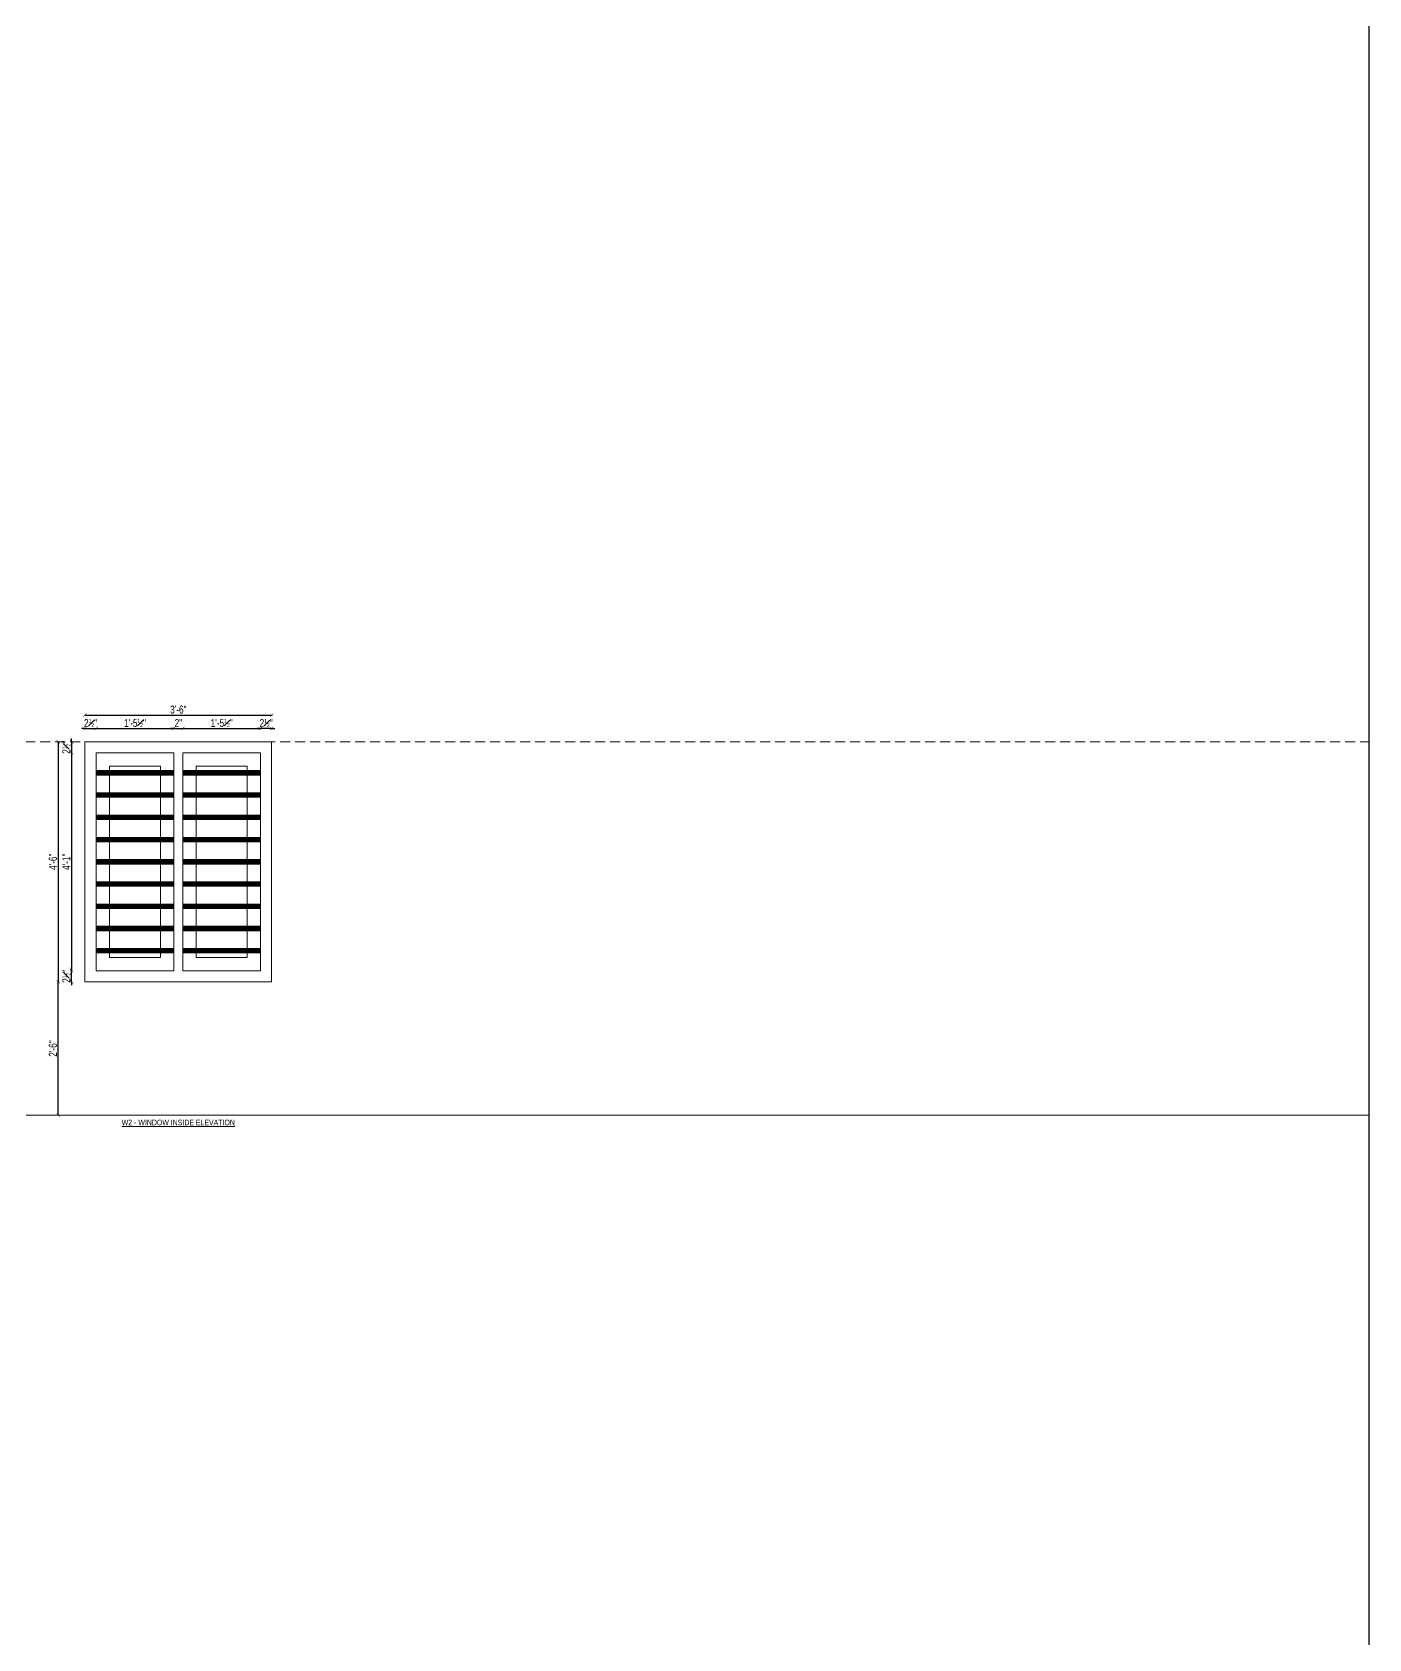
# Model space of a CAD drawing. Header units: inches. Extents: x 3365147 to 3374664, y 1380917 to 1384908.
# Drawn here: x 3373234.3 to 3373535, y 1381302.7 to 1381664 of the extents above; entities that cross this region are included whole.
import ezdxf

# ---------------------------------------------------------------- set-up
doc = ezdxf.new("R2010")
doc.units = ezdxf.units.IN
doc.header["$LTSCALE"] = 18
doc.header["$MEASUREMENT"] = 0
doc.header["$PDSIZE"] = -1
doc.linetypes.add('CONTINOUS', pattern=[0])
doc.linetypes.add('HIDDEN2', pattern=[0.1875, 0.125, -0.0625])
for name, color, linetype, lineweight in [('DIM-03_BC', 1, 'Continuous', 9), ('FLOOR FINISHED LEVEL_BC', 1, 'Continuous', 20), ('GRILL-00_BC', 150, 'CONTINOUS', 18), ('GRILL-HATCH_BC', 252, 'CONTINOUS', 5), ('LINTEL-00_BC', 41, 'HIDDEN2', 13), ('TITLE TEXT-01_BC', 1, 'Continuous', 20), ('WALL-00_BC', 7, 'Continuous', 30), ('WINDOWS-00_BC', 30, 'Continuous', 18), ('WINDOWS-SHUTTER_BC', 40, 'Continuous', 9)]:
    doc.layers.add(name, color=color, linetype=linetype, lineweight=lineweight)
doc.styles.add('BC-TEXT_GENERAL', font='swisscl.ttf')
doc.styles.add('BC_ROOM _DIM', font='swisscl.ttf')
doc.dimstyles.new('BC-RD2', dxfattribs={"dimscale": 0.8, "dimtxt": 6, "dimasz": 2.5, "dimexe": 4.5, "dimexo": 0, "dimgap": 1, "dimtad": 1, "dimdec": 4, "dimzin": 3, "dimdsep": 46, "dimlunit": 4, "dimtxsty": 'BC_ROOM _DIM', "dimblk": 'ARCHTICK', "dimcen": 0.0625, "dimdle": 0.25, "dimse1": 1, "dimse2": 1, "dimclrd": 8, "dimclre": 4, "dimclrt": 256, "dimadec": 0, "dimazin": 0, "dimtfac": 0.5, "dimtdec": 4, "dimtix": 1, "dimtofl": 0, "dimtmove": 2, "dimatfit": 2, "dimfxl": 0, "dimfrac": 1, "dimtolj": 1, "dimtzin": 1, "dimarcsym": 0})
pattern_1 = [(315, (526.81642, 224.15107), (0.0883883476483, 0.0883883476483), [])]
pattern_2 = [(315, (526.81642, 229.15107), (0.0883883476483, 0.0883883476483), [])]
pattern_3 = [(315, (526.81642, 234.15107), (0.0883883476483, 0.0883883476483), [])]
pattern_4 = [(315, (526.81642, 239.15107), (0.0883883476483, 0.0883883476483), [])]
pattern_5 = [(315, (526.81642, 244.15107), (0.0883883476483, 0.0883883476483), [])]
pattern_6 = [(315, (526.81642, 249.15107), (0.0883883476483, 0.0883883476483), [])]
pattern_7 = [(315, (526.81642, 254.15107), (0.0883883476483, 0.0883883476483), [])]
pattern_8 = [(315, (526.81642, 259.15107), (0.0883883476483, 0.0883883476483), [])]
pattern_9 = [(315, (526.81642, 264.15107), (0.0883883476483, 0.0883883476483), [])]

# ---------------------------------------------------------------- blocks, each defined once
blk = doc.blocks.new('ARCHTICK')
at = {"color": 0, "const_width": 0.15}
blk.add_lwpolyline([(-0.5, -0.5), (0.5, 0.5)], dxfattribs=at)
blk = doc.blocks.new('*D1619')
at = {"layer": 'Defpoints', "color": 0, "transparency": 16777216}
for p in [(3373248.66, 1381507.46), (3373246.16, 1381504.46), (3373248.66, 1381501.96)]:
    blk.add_point(p, dxfattribs=at)
at = {"layer": 'DIM-03_BC', "color": 254, "lineweight": -2, "transparency": 16777216}
for p, q in [((3373246.16, 1381507.46), (3373245.41, 1381507.46)), ((3373246.16, 1381507.46), (3373248.66, 1381507.46)), ((3373248.66, 1381507.46), (3373249.41, 1381507.46))]:
    blk.add_line(p, q, dxfattribs=at)
at = {"layer": 'DIM-03_BC', "color": 254, "lineweight": -2, "transparency": 16777216, "xscale": 0.75, "yscale": 0.75, "zscale": 0.75}
blk.add_blockref('ARCHTICK', (3373246.16, 1381507.46), dxfattribs=at)
at = {"layer": 'DIM-03_BC', "color": 254, "lineweight": -2, "transparency": 16777216, "xscale": 0.75, "yscale": 0.75, "zscale": 0.75, "rotation": 180}
blk.add_blockref('ARCHTICK', (3373248.66, 1381507.46), dxfattribs=at)
at = {"layer": 'DIM-03_BC', "transparency": 16777216, "insert": (3373247.41, 1381508.66), "char_height": 1.8, "attachment_point": 5, "style": 'BC_ROOM _DIM'}
blk.add_mtext('\\A1;2{\\H0.5x;\\S1#2;}"', dxfattribs=at)
blk = doc.blocks.new('_ArchTick')
at = {"color": 0, "linetype": 'ByBlock', "const_width": 0.15}
blk.add_lwpolyline([(-0.5, -0.5), (0.5, 0.5)], dxfattribs=at)
blk = doc.blocks.new('*D1620')
at = {"layer": 'Defpoints', "color": 0, "transparency": 16777216}
for p in [(3373266.16, 1381507.46), (3373248.66, 1381501.96), (3373266.16, 1381501.96)]:
    blk.add_point(p, dxfattribs=at)
at = {"layer": 'DIM-03_BC', "color": 254, "lineweight": -2, "transparency": 16777216}
blk.add_line((3373248.59, 1381507.46), (3373266.24, 1381507.46), dxfattribs=at)
at = {"layer": 'DIM-03_BC', "color": 254, "lineweight": -2, "transparency": 16777216, "xscale": 0.75, "yscale": 0.75, "zscale": 0.75, "rotation": 180}
blk.add_blockref('ARCHTICK', (3373248.66, 1381507.46), dxfattribs=at)
at = {"layer": 'DIM-03_BC', "color": 254, "lineweight": -2, "transparency": 16777216, "xscale": 0.75, "yscale": 0.75, "zscale": 0.75}
blk.add_blockref('ARCHTICK', (3373266.16, 1381507.46), dxfattribs=at)
at = {"layer": 'DIM-03_BC', "transparency": 16777216, "insert": (3373257.41, 1381508.67), "char_height": 1.8, "attachment_point": 5, "style": 'BC_ROOM _DIM'}
blk.add_mtext('\\A1;1\'-5{\\H0.5x;\\S1#2;}"', dxfattribs=at)
blk = doc.blocks.new('*D1621')
at = {"layer": 'Defpoints', "color": 0, "transparency": 16777216}
for p in [(3373288.16, 1381510.46), (3373246.16, 1381504.46), (3373288.16, 1381504.46)]:
    blk.add_point(p, dxfattribs=at)
at = {"layer": 'DIM-03_BC', "color": 254, "lineweight": -2, "transparency": 16777216}
blk.add_line((3373246.09, 1381510.46), (3373288.24, 1381510.46), dxfattribs=at)
at = {"layer": 'DIM-03_BC', "color": 254, "lineweight": -2, "transparency": 16777216, "xscale": 0.75, "yscale": 0.75, "zscale": 0.75, "rotation": 180}
blk.add_blockref('ARCHTICK', (3373246.16, 1381510.46), dxfattribs=at)
at = {"layer": 'DIM-03_BC', "color": 254, "lineweight": -2, "transparency": 16777216, "xscale": 0.75, "yscale": 0.75, "zscale": 0.75}
blk.add_blockref('ARCHTICK', (3373288.16, 1381510.46), dxfattribs=at)
at = {"layer": 'DIM-03_BC', "transparency": 16777216, "insert": (3373267.16, 1381511.68), "char_height": 1.8, "attachment_point": 5, "style": 'BC_ROOM _DIM'}
blk.add_mtext('\\A1;3\'-6"', dxfattribs=at)
blk = doc.blocks.new('*D1622')
at = {"layer": 'Defpoints', "color": 0, "transparency": 16777216}
for p in [(3373246.16, 1381504.46), (3373243.16, 1381501.96), (3373248.66, 1381501.96)]:
    blk.add_point(p, dxfattribs=at)
at = {"layer": 'DIM-03_BC', "color": 254, "lineweight": -2, "transparency": 16777216}
for p, q in [((3373243.16, 1381504.46), (3373243.16, 1381505.21)), ((3373243.16, 1381504.46), (3373243.16, 1381501.96)), ((3373243.16, 1381501.96), (3373243.16, 1381501.21))]:
    blk.add_line(p, q, dxfattribs=at)
at = {"layer": 'DIM-03_BC', "color": 254, "lineweight": -2, "transparency": 16777216, "xscale": 0.75, "yscale": 0.75, "zscale": 0.75}
for p, rotation in [((3373243.16, 1381504.46), 270), ((3373243.16, 1381501.96), 90)]:
    blk.add_blockref('ARCHTICK', p, dxfattribs=dict(at, rotation=rotation))
at = {"layer": 'DIM-03_BC', "transparency": 16777216, "insert": (3373241.96, 1381503.21), "char_height": 1.8, "attachment_point": 5, "rotation": 90, "style": 'BC_ROOM _DIM'}
blk.add_mtext('\\A1;2{\\H0.5x;\\S1#2;}"', dxfattribs=at)
blk = doc.blocks.new('*D1623')
at = {"layer": 'Defpoints', "color": 0, "transparency": 16777216}
for p in [(3373248.66, 1381501.96), (3373243.16, 1381452.96), (3373248.66, 1381452.96)]:
    blk.add_point(p, dxfattribs=at)
at = {"layer": 'DIM-03_BC', "color": 254, "lineweight": -2, "transparency": 16777216}
blk.add_line((3373243.16, 1381502.03), (3373243.16, 1381452.88), dxfattribs=at)
at = {"layer": 'DIM-03_BC', "color": 254, "lineweight": -2, "transparency": 16777216, "xscale": 0.75, "yscale": 0.75, "zscale": 0.75}
for p, rotation in [((3373243.16, 1381501.96), 90), ((3373243.16, 1381452.96), 270)]:
    blk.add_blockref('ARCHTICK', p, dxfattribs=dict(at, rotation=rotation))
at = {"layer": 'DIM-03_BC', "transparency": 16777216, "insert": (3373241.96, 1381477.46), "char_height": 1.8, "attachment_point": 5, "rotation": 90, "style": 'BC_ROOM _DIM'}
blk.add_mtext('\\A1;4\'-1"', dxfattribs=at)
blk = doc.blocks.new('*D1624')
at = {"layer": 'Defpoints', "color": 0, "transparency": 16777216}
for p in [(3373246.16, 1381504.46), (3373240.16, 1381450.46), (3373246.16, 1381450.46)]:
    blk.add_point(p, dxfattribs=at)
at = {"layer": 'DIM-03_BC', "color": 254, "lineweight": -2, "transparency": 16777216}
blk.add_line((3373240.16, 1381504.53), (3373240.16, 1381450.38), dxfattribs=at)
at = {"layer": 'DIM-03_BC', "color": 254, "lineweight": -2, "transparency": 16777216, "xscale": 0.75, "yscale": 0.75, "zscale": 0.75}
for p, rotation in [((3373240.16, 1381504.46), 90), ((3373240.16, 1381450.46), 270)]:
    blk.add_blockref('ARCHTICK', p, dxfattribs=dict(at, rotation=rotation))
at = {"layer": 'DIM-03_BC', "transparency": 16777216, "insert": (3373238.94, 1381477.46), "char_height": 1.8, "attachment_point": 5, "rotation": 90, "style": 'BC_ROOM _DIM'}
blk.add_mtext('\\A1;4\'-6"', dxfattribs=at)
blk = doc.blocks.new('*D1625')
at = {"layer": 'Defpoints', "color": 0, "transparency": 16777216}
for p in [(3373243.16, 1381452.96), (3373248.66, 1381452.96), (3373246.16, 1381450.46)]:
    blk.add_point(p, dxfattribs=at)
at = {"layer": 'DIM-03_BC', "color": 254, "lineweight": -2, "transparency": 16777216}
for p, q in [((3373243.16, 1381452.96), (3373243.16, 1381453.71)), ((3373243.16, 1381450.46), (3373243.16, 1381452.96)), ((3373243.16, 1381450.46), (3373243.16, 1381449.71))]:
    blk.add_line(p, q, dxfattribs=at)
at = {"layer": 'DIM-03_BC', "color": 254, "lineweight": -2, "transparency": 16777216, "xscale": 0.75, "yscale": 0.75, "zscale": 0.75}
for p, rotation in [((3373243.16, 1381452.96), 270), ((3373243.16, 1381450.46), 90)]:
    blk.add_blockref('ARCHTICK', p, dxfattribs=dict(at, rotation=rotation))
at = {"layer": 'DIM-03_BC', "transparency": 16777216, "insert": (3373241.96, 1381451.71), "char_height": 1.8, "attachment_point": 5, "rotation": 90, "style": 'BC_ROOM _DIM'}
blk.add_mtext('\\A1;2{\\H0.5x;\\S1#2;}"', dxfattribs=at)
blk = doc.blocks.new('*D1626')
at = {"layer": 'Defpoints', "color": 0, "transparency": 16777216}
for p in [(3373240.16, 1381450.46), (3373246.16, 1381450.46), (3373246.16, 1381420.46)]:
    blk.add_point(p, dxfattribs=at)
at = {"layer": 'DIM-03_BC', "color": 254, "lineweight": -2, "transparency": 16777216}
blk.add_line((3373240.16, 1381420.38), (3373240.16, 1381450.53), dxfattribs=at)
at = {"layer": 'DIM-03_BC', "color": 254, "lineweight": -2, "transparency": 16777216, "xscale": 0.75, "yscale": 0.75, "zscale": 0.75}
for p, rotation in [((3373240.16, 1381450.46), 90), ((3373240.16, 1381420.46), 270)]:
    blk.add_blockref('ARCHTICK', p, dxfattribs=dict(at, rotation=rotation))
at = {"layer": 'DIM-03_BC', "transparency": 16777216, "insert": (3373238.94, 1381435.46), "char_height": 1.8, "attachment_point": 5, "rotation": 90, "style": 'BC_ROOM _DIM'}
blk.add_mtext('\\A1;2\'-6"', dxfattribs=at)
blk = doc.blocks.new('*D1627')
at = {"layer": 'Defpoints', "color": 0, "transparency": 16777216}
for p in [(3373285.66, 1381507.46), (3373288.16, 1381504.46), (3373285.66, 1381501.96)]:
    blk.add_point(p, dxfattribs=at)
at = {"layer": 'DIM-03_BC', "color": 254, "lineweight": -2, "transparency": 16777216}
for p, q in [((3373285.66, 1381507.46), (3373284.91, 1381507.46)), ((3373288.16, 1381507.46), (3373285.66, 1381507.46)), ((3373288.16, 1381507.46), (3373288.91, 1381507.46))]:
    blk.add_line(p, q, dxfattribs=at)
at = {"layer": 'DIM-03_BC', "color": 254, "lineweight": -2, "transparency": 16777216, "xscale": 0.75, "yscale": 0.75, "zscale": 0.75}
blk.add_blockref('ARCHTICK', (3373285.66, 1381507.46), dxfattribs=at)
at = {"layer": 'DIM-03_BC', "color": 254, "lineweight": -2, "transparency": 16777216, "xscale": 0.75, "yscale": 0.75, "zscale": 0.75, "rotation": 180}
blk.add_blockref('ARCHTICK', (3373288.16, 1381507.46), dxfattribs=at)
at = {"layer": 'DIM-03_BC', "transparency": 16777216, "insert": (3373286.91, 1381508.66), "char_height": 1.8, "attachment_point": 5, "style": 'BC_ROOM _DIM'}
blk.add_mtext('\\A1;2{\\H0.5x;\\S1#2;}"', dxfattribs=at)
blk = doc.blocks.new('*D1628')
at = {"layer": 'Defpoints', "color": 0, "transparency": 16777216}
for p in [(3373268.16, 1381507.46), (3373266.16, 1381501.96), (3373268.16, 1381501.96)]:
    blk.add_point(p, dxfattribs=at)
at = {"layer": 'DIM-03_BC', "color": 254, "lineweight": -2, "transparency": 16777216}
for p, q in [((3373266.16, 1381507.46), (3373265.41, 1381507.46)), ((3373266.16, 1381507.46), (3373268.16, 1381507.46)), ((3373268.16, 1381507.46), (3373268.91, 1381507.46))]:
    blk.add_line(p, q, dxfattribs=at)
at = {"layer": 'DIM-03_BC', "color": 254, "lineweight": -2, "transparency": 16777216, "xscale": 0.75, "yscale": 0.75, "zscale": 0.75}
blk.add_blockref('ARCHTICK', (3373266.16, 1381507.46), dxfattribs=at)
at = {"layer": 'DIM-03_BC', "color": 254, "lineweight": -2, "transparency": 16777216, "xscale": 0.75, "yscale": 0.75, "zscale": 0.75, "rotation": 180}
blk.add_blockref('ARCHTICK', (3373268.16, 1381507.46), dxfattribs=at)
at = {"layer": 'DIM-03_BC', "transparency": 16777216, "insert": (3373267.16, 1381508.66), "char_height": 1.8, "attachment_point": 5, "style": 'BC_ROOM _DIM'}
blk.add_mtext('\\A1;2"', dxfattribs=at)
blk = doc.blocks.new('*D1675')
at = {"layer": 'Defpoints', "color": 0, "transparency": 16777216}
for p in [(3373285.66, 1381507.46), (3373268.16, 1381501.96), (3373285.66, 1381501.96)]:
    blk.add_point(p, dxfattribs=at)
at = {"layer": 'DIM-03_BC', "color": 254, "lineweight": -2, "transparency": 16777216}
blk.add_line((3373268.09, 1381507.46), (3373285.74, 1381507.46), dxfattribs=at)
at = {"layer": 'DIM-03_BC', "color": 254, "lineweight": -2, "transparency": 16777216, "xscale": 0.75, "yscale": 0.75, "zscale": 0.75, "rotation": 180}
blk.add_blockref('ARCHTICK', (3373268.16, 1381507.46), dxfattribs=at)
at = {"layer": 'DIM-03_BC', "color": 254, "lineweight": -2, "transparency": 16777216, "xscale": 0.75, "yscale": 0.75, "zscale": 0.75}
blk.add_blockref('ARCHTICK', (3373285.66, 1381507.46), dxfattribs=at)
at = {"layer": 'DIM-03_BC', "transparency": 16777216, "insert": (3373276.91, 1381508.67), "char_height": 1.8, "attachment_point": 5, "style": 'BC_ROOM _DIM'}
blk.add_mtext('\\A1;1\'-5{\\H0.5x;\\S1#2;}"', dxfattribs=at)

msp = doc.modelspace()

# ---------------------------------------------------------------- hatches: boundary and pattern name
at = {"layer": 'GRILL-HATCH_BC', "transparency": 33554687}
h = msp.add_hatch(dxfattribs=at)
h.set_pattern_fill('ANSI31', color=256, angle=-90)
h.set_pattern_definition(pattern_9)
h.paths.add_polyline_path([(3373248.66059, 1381497.9553), (3373248.66059, 1381496.9553), (3373266.16059, 1381496.9553), (3373266.16059, 1381497.9553)])
h = msp.add_hatch(dxfattribs=at)
h.set_pattern_fill('ANSI31', color=256, angle=-90)
h.set_pattern_definition(pattern_9)
h.paths.add_polyline_path([(3373285.66059, 1381497.9553), (3373285.66059, 1381496.9553), (3373268.16059, 1381496.9553), (3373268.16059, 1381497.9553)])
h = msp.add_hatch(dxfattribs=at)
h.set_pattern_fill('ANSI31', color=256, angle=-90)
h.set_pattern_definition(pattern_8)
h.paths.add_polyline_path([(3373248.66059, 1381492.9553), (3373248.66059, 1381491.9553), (3373266.16059, 1381491.9553), (3373266.16059, 1381492.9553)])
h = msp.add_hatch(dxfattribs=at)
h.set_pattern_fill('ANSI31', color=256, angle=-90)
h.set_pattern_definition(pattern_8)
h.paths.add_polyline_path([(3373285.66059, 1381492.9553), (3373285.66059, 1381491.9553), (3373268.16059, 1381491.9553), (3373268.16059, 1381492.9553)])
h = msp.add_hatch(dxfattribs=at)
h.set_pattern_fill('ANSI31', color=256, angle=-90)
h.set_pattern_definition(pattern_7)
h.paths.add_polyline_path([(3373248.66059, 1381487.9553), (3373248.66059, 1381486.9553), (3373266.16059, 1381486.9553), (3373266.16059, 1381487.9553)])
h = msp.add_hatch(dxfattribs=at)
h.set_pattern_fill('ANSI31', color=256, angle=-90)
h.set_pattern_definition(pattern_7)
h.paths.add_polyline_path([(3373285.66059, 1381487.9553), (3373285.66059, 1381486.9553), (3373268.16059, 1381486.9553), (3373268.16059, 1381487.9553)])
h = msp.add_hatch(dxfattribs=at)
h.set_pattern_fill('ANSI31', color=256, angle=-90)
h.set_pattern_definition(pattern_6)
h.paths.add_polyline_path([(3373248.66059, 1381482.9553), (3373248.66059, 1381481.9553), (3373266.16059, 1381481.9553), (3373266.16059, 1381482.9553)])
h = msp.add_hatch(dxfattribs=at)
h.set_pattern_fill('ANSI31', color=256, angle=-90)
h.set_pattern_definition(pattern_6)
h.paths.add_polyline_path([(3373285.66059, 1381482.9553), (3373285.66059, 1381481.9553), (3373268.16059, 1381481.9553), (3373268.16059, 1381482.9553)])
h = msp.add_hatch(dxfattribs=at)
h.set_pattern_fill('ANSI31', color=256, angle=-90)
h.set_pattern_definition(pattern_5)
h.paths.add_polyline_path([(3373248.66059, 1381477.9553), (3373248.66059, 1381476.9553), (3373266.16059, 1381476.9553), (3373266.16059, 1381477.9553)])
h = msp.add_hatch(dxfattribs=at)
h.set_pattern_fill('ANSI31', color=256, angle=-90)
h.set_pattern_definition(pattern_5)
h.paths.add_polyline_path([(3373285.66059, 1381477.9553), (3373285.66059, 1381476.9553), (3373268.16059, 1381476.9553), (3373268.16059, 1381477.9553)])
h = msp.add_hatch(dxfattribs=at)
h.set_pattern_fill('ANSI31', color=256, angle=-90)
h.set_pattern_definition(pattern_4)
h.paths.add_polyline_path([(3373248.66059, 1381472.9553), (3373248.66059, 1381471.9553), (3373266.16059, 1381471.9553), (3373266.16059, 1381472.9553)])
h = msp.add_hatch(dxfattribs=at)
h.set_pattern_fill('ANSI31', color=256, angle=-90)
h.set_pattern_definition(pattern_4)
h.paths.add_polyline_path([(3373285.66059, 1381472.9553), (3373285.66059, 1381471.9553), (3373268.16059, 1381471.9553), (3373268.16059, 1381472.9553)])
h = msp.add_hatch(dxfattribs=at)
h.set_pattern_fill('ANSI31', color=256, angle=-90)
h.set_pattern_definition(pattern_3)
h.paths.add_polyline_path([(3373248.66059, 1381467.9553), (3373248.66059, 1381466.9553), (3373266.16059, 1381466.9553), (3373266.16059, 1381467.9553)])
h = msp.add_hatch(dxfattribs=at)
h.set_pattern_fill('ANSI31', color=256, angle=-90)
h.set_pattern_definition(pattern_3)
h.paths.add_polyline_path([(3373285.66059, 1381467.9553), (3373285.66059, 1381466.9553), (3373268.16059, 1381466.9553), (3373268.16059, 1381467.9553)])
h = msp.add_hatch(dxfattribs=at)
h.set_pattern_fill('ANSI31', color=256, angle=-90)
h.set_pattern_definition(pattern_2)
h.paths.add_polyline_path([(3373248.66059, 1381462.9553), (3373248.66059, 1381461.9553), (3373266.16059, 1381461.9553), (3373266.16059, 1381462.9553)])
h = msp.add_hatch(dxfattribs=at)
h.set_pattern_fill('ANSI31', color=256, angle=-90)
h.set_pattern_definition(pattern_2)
h.paths.add_polyline_path([(3373285.66059, 1381462.9553), (3373285.66059, 1381461.9553), (3373268.16059, 1381461.9553), (3373268.16059, 1381462.9553)])
h = msp.add_hatch(dxfattribs=at)
h.set_pattern_fill('ANSI31', color=256, angle=-90)
h.set_pattern_definition(pattern_1)
h.paths.add_polyline_path([(3373248.66059, 1381457.9553), (3373248.66059, 1381456.9553), (3373266.16059, 1381456.9553), (3373266.16059, 1381457.9553)])
h = msp.add_hatch(dxfattribs=at)
h.set_pattern_fill('ANSI31', color=256, angle=-90)
h.set_pattern_definition(pattern_1)
h.paths.add_polyline_path([(3373285.66059, 1381457.9553), (3373285.66059, 1381456.9553), (3373268.16059, 1381456.9553), (3373268.16059, 1381457.9553)])

# ---------------------------------------------------------------- linework, layer by layer
at = {"layer": 'FLOOR FINISHED LEVEL_BC', "transparency": 33554687}
msp.add_line((3372405.85388, 1381420.4553), (3373535.0443, 1381420.4553), dxfattribs=at)
at = {"layer": 'GRILL-00_BC', "transparency": 33554687}
for points in [[(3373248.66059, 1381497.9553), (3373266.16059, 1381497.9553), (3373266.16059, 1381496.9553), (3373248.66059, 1381496.9553)], [(3373285.66059, 1381497.9553), (3373268.16059, 1381497.9553), (3373268.16059, 1381496.9553), (3373285.66059, 1381496.9553)], [(3373248.66059, 1381492.9553), (3373266.16059, 1381492.9553), (3373266.16059, 1381491.9553), (3373248.66059, 1381491.9553)], [(3373285.66059, 1381492.9553), (3373268.16059, 1381492.9553), (3373268.16059, 1381491.9553), (3373285.66059, 1381491.9553)], [(3373248.66059, 1381487.9553), (3373266.16059, 1381487.9553), (3373266.16059, 1381486.9553), (3373248.66059, 1381486.9553)], [(3373285.66059, 1381487.9553), (3373268.16059, 1381487.9553), (3373268.16059, 1381486.9553), (3373285.66059, 1381486.9553)], [(3373248.66059, 1381482.9553), (3373266.16059, 1381482.9553), (3373266.16059, 1381481.9553), (3373248.66059, 1381481.9553)], [(3373285.66059, 1381482.9553), (3373268.16059, 1381482.9553), (3373268.16059, 1381481.9553), (3373285.66059, 1381481.9553)], [(3373248.66059, 1381477.9553), (3373266.16059, 1381477.9553), (3373266.16059, 1381476.9553), (3373248.66059, 1381476.9553)], [(3373285.66059, 1381477.9553), (3373268.16059, 1381477.9553), (3373268.16059, 1381476.9553), (3373285.66059, 1381476.9553)], [(3373248.66059, 1381472.9553), (3373266.16059, 1381472.9553), (3373266.16059, 1381471.9553), (3373248.66059, 1381471.9553)], [(3373285.66059, 1381472.9553), (3373268.16059, 1381472.9553), (3373268.16059, 1381471.9553), (3373285.66059, 1381471.9553)], [(3373248.66059, 1381467.9553), (3373266.16059, 1381467.9553), (3373266.16059, 1381466.9553), (3373248.66059, 1381466.9553)], [(3373285.66059, 1381467.9553), (3373268.16059, 1381467.9553), (3373268.16059, 1381466.9553), (3373285.66059, 1381466.9553)], [(3373248.66059, 1381462.9553), (3373266.16059, 1381462.9553), (3373266.16059, 1381461.9553), (3373248.66059, 1381461.9553)], [(3373285.66059, 1381462.9553), (3373268.16059, 1381462.9553), (3373268.16059, 1381461.9553), (3373285.66059, 1381461.9553)], [(3373248.66059, 1381457.9553), (3373266.16059, 1381457.9553), (3373266.16059, 1381456.9553), (3373248.66059, 1381456.9553)], [(3373285.66059, 1381457.9553), (3373268.16059, 1381457.9553), (3373268.16059, 1381456.9553), (3373285.66059, 1381456.9553)]]:
    msp.add_lwpolyline(points, close=True, dxfattribs=at)
at = {"layer": 'LINTEL-00_BC', "transparency": 33554687}
msp.add_line((3372405.85388, 1381504.4553), (3373535.04429, 1381504.4553), dxfattribs=at)
at = {"layer": 'WALL-00_BC'}
msp.add_lwpolyline([(3373535.04435, 1380917.04081), (3372405.85396, 1380917.04073), (3372405.85386, 1382430.68243), (3373535.04425, 1382430.6825)], close=True, dxfattribs=at)
at = {"layer": 'WINDOWS-00_BC', "transparency": 33554687}
for points in [[(3373246.16059, 1381504.4553), (3373288.16059, 1381504.4553), (3373288.16059, 1381450.4553), (3373246.16059, 1381450.4553)], [(3373248.66059, 1381501.9553), (3373266.16059, 1381501.9553), (3373266.16059, 1381452.9553), (3373248.66059, 1381452.9553)], [(3373285.66059, 1381501.9553), (3373268.16059, 1381501.9553), (3373268.16059, 1381452.9553), (3373285.66059, 1381452.9553)]]:
    msp.add_lwpolyline(points, close=True, dxfattribs=at)
at = {"layer": 'WINDOWS-SHUTTER_BC', "transparency": 33554687}
for points in [[(3373263.16059, 1381455.9553), (3373251.66059, 1381455.9553), (3373251.66059, 1381498.9553), (3373263.16059, 1381498.9553), (3373263.16059, 1381455.9553)], [(3373271.16059, 1381455.9553), (3373282.66059, 1381455.9553), (3373282.66059, 1381498.9553), (3373271.16059, 1381498.9553), (3373271.16059, 1381455.9553)]]:
    msp.add_lwpolyline(points, dxfattribs=at)

# ---------------------------------------------------------------- texts
at = {"layer": 'TITLE TEXT-01_BC', "transparency": 33554687, "insert": (3373267.16059, 1381419.4553), "char_height": 1.25, "attachment_point": 2, "style": 'BC-TEXT_GENERAL'}
msp.add_mtext('{\\LW2 - WINDOW INSIDE ELEVATION}', dxfattribs=at)

# ---------------------------------------------------------------- dimensions: what is measured, and where the dimension line sits
at = {"layer": 'DIM-03_BC', "transparency": 33554687}
for base, p1, p2, picture, middle in [((3373248.66059, 1381507.4553), (3373246.16059, 1381504.4553), (3373248.66059, 1381501.9553), '*D1619', (3373247.41059, 1381508.65884)), ((3373288.16059, 1381510.4553), (3373246.16059, 1381504.4553), (3373288.16059, 1381504.4553), '*D1621', (3373267.16059, 1381511.6783)), ((3373266.16059, 1381507.4553), (3373248.66059, 1381501.9553), (3373266.16059, 1381501.9553), '*D1620', (3373257.41059, 1381508.67358)), ((3373268.16059, 1381507.4553), (3373266.16059, 1381501.9553), (3373268.16059, 1381501.9553), '*D1628', (3373267.16059, 1381508.65884)), ((3373285.66059, 1381507.4553), (3373268.16059, 1381501.9553), (3373285.66059, 1381501.9553), '*D1675', (3373276.91059, 1381508.67358))]:
    dim = msp.add_linear_dim(base=base, p1=p1, p2=p2, dimstyle='BC-RD2', override={"dimscale": 0.3, "dimtad": 3, "dimdec": 2, "dimpost": '\\X', "dimclrd": 254, "dimtofl": 1}, dxfattribs=at)
    dim.commit()
    dim.dimension.update_dxf_attribs({"geometry": picture, "text_midpoint": middle})
for base, p1, p2, angle, picture, middle in [((3373285.66059, 1381507.4553), (3373288.16059, 1381504.4553), (3373285.66059, 1381501.9553), 180, '*D1627', (3373286.91059, 1381508.65884)), ((3373243.16059, 1381501.9553), (3373246.16059, 1381504.4553), (3373248.66059, 1381501.9553), 270, '*D1622', (3373241.95705, 1381503.2053)), ((3373240.16059, 1381450.4553), (3373246.16059, 1381504.4553), (3373246.16059, 1381450.4553), 270, '*D1624', (3373238.93876, 1381477.4553)), ((3373243.16059, 1381452.9553), (3373248.66059, 1381501.9553), (3373248.66059, 1381452.9553), 270, '*D1623', (3373241.96059, 1381477.4553)), ((3373243.16059, 1381452.9553), (3373246.16059, 1381450.4553), (3373248.66059, 1381452.9553), 90, '*D1625', (3373241.95705, 1381451.7053)), ((3373240.16059, 1381450.4553), (3373246.16059, 1381420.4553), (3373246.16059, 1381450.4553), 90, '*D1626', (3373238.93876, 1381435.4553))]:
    dim = msp.add_linear_dim(base=base, p1=p1, p2=p2, angle=angle, dimstyle='BC-RD2', override={"dimscale": 0.3, "dimtad": 3, "dimdec": 2, "dimpost": '\\X', "dimclrd": 254, "dimtofl": 1}, dxfattribs=at)
    dim.commit()
    dim.dimension.update_dxf_attribs({"geometry": picture, "text_midpoint": middle})

doc.saveas('drawing.dxf')
